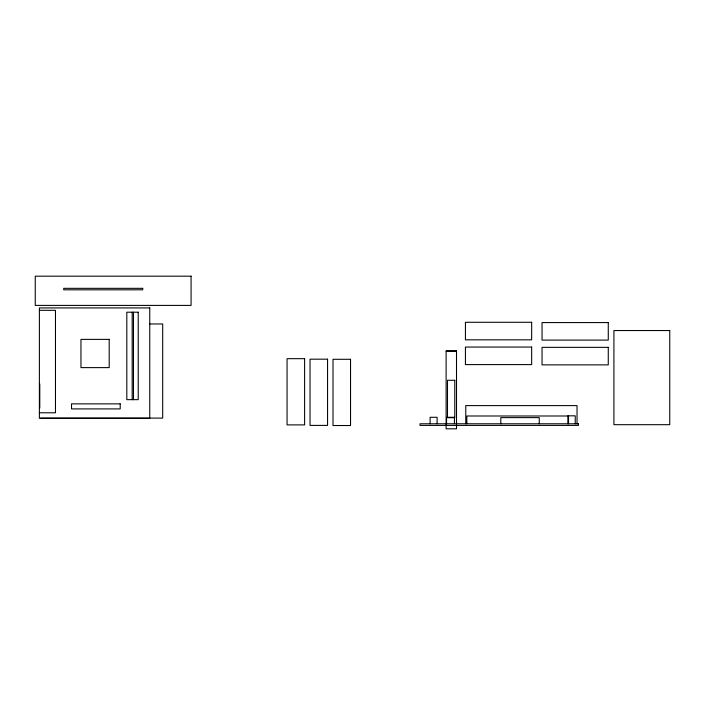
<?xml version="1.0" encoding="UTF-8"?>
<svg xmlns="http://www.w3.org/2000/svg" width="705" height="705" viewBox="0 0 705 705"><rect width="100%" height="100%" fill="white"/><g stroke="black" fill="none" stroke-linecap="round" stroke-linejoin="round"><path stroke-width="1.06" d="M39.383 310.323L55.475 310.323L55.475 412.786L39.383 412.786M149.504 323.965L162.696 323.965L162.696 418.1L40.634 418.1M446.115 351.187L456.505 351.187M567.851 415.994L466.842 415.994L466.842 423.784M577.025 423.784L577.025 405.604L465.767 405.604L465.767 423.784M575.236 423.784L575.236 415.827L567.895 415.827L567.851 423.784M568.53 415.827L568.53 423.784M539.263 423.784L539.263 417.624L500.788 417.624L500.788 423.784M454.443 423.784L454.443 417.289L446.556 417.289L446.556 423.784M437.1 423.784L437.1 417.289L430.112 417.289L430.112 423.784M133.474 312.2L133.474 399.656M132.188 312.2L132.188 399.656M39.78 383.978L39.78 408.063M191.073 276.184L35.25 276.184L35.25 305.406L191.073 305.406L191.073 276.184M142.71 288.327L63.732 288.327L63.732 289.808L142.71 289.808L142.71 288.327M149.751 307.926L39.383 307.926L39.383 418.303L149.751 418.303L149.751 307.926M138.233 312.2L126.812 312.2L126.812 399.656L138.233 399.656L138.233 312.2M531.658 322.291L465.432 322.291L465.432 339.828L531.658 339.828L531.658 322.291M608.274 322.573L542.048 322.573L542.048 340.101L608.274 340.101L608.274 322.573M669.75 330.539L613.914 330.539L613.914 424.683L669.75 424.683L669.75 330.539M109.196 339.378L80.96 339.378L80.96 367.613L109.196 367.613L109.196 339.378M531.658 347.063L465.432 347.063L465.432 364.591L531.658 364.591L531.658 347.063M608.274 347.345L542.048 347.345L542.048 364.873L608.274 364.873L608.274 347.345M456.505 350.905L446.115 350.905L446.115 428.816L456.505 428.816L456.505 350.905M304.604 358.669L287.067 358.669L287.067 424.895L304.604 424.895L304.604 358.669M327.561 359.18L310.033 359.18L310.033 425.406L327.561 425.406L327.561 359.18M350.535 359.294L333.007 359.294L333.007 425.52L350.535 425.52L350.535 359.294M454.778 380.277L447.49 380.277L447.49 417.712L454.778 417.712L454.778 380.277M120.203 403.859L71.522 403.859L71.522 408.909L120.203 408.909L120.203 403.859M578.426 423.784L420.004 423.784L420.004 425.406L578.426 425.406L578.426 423.784"/></g></svg>
